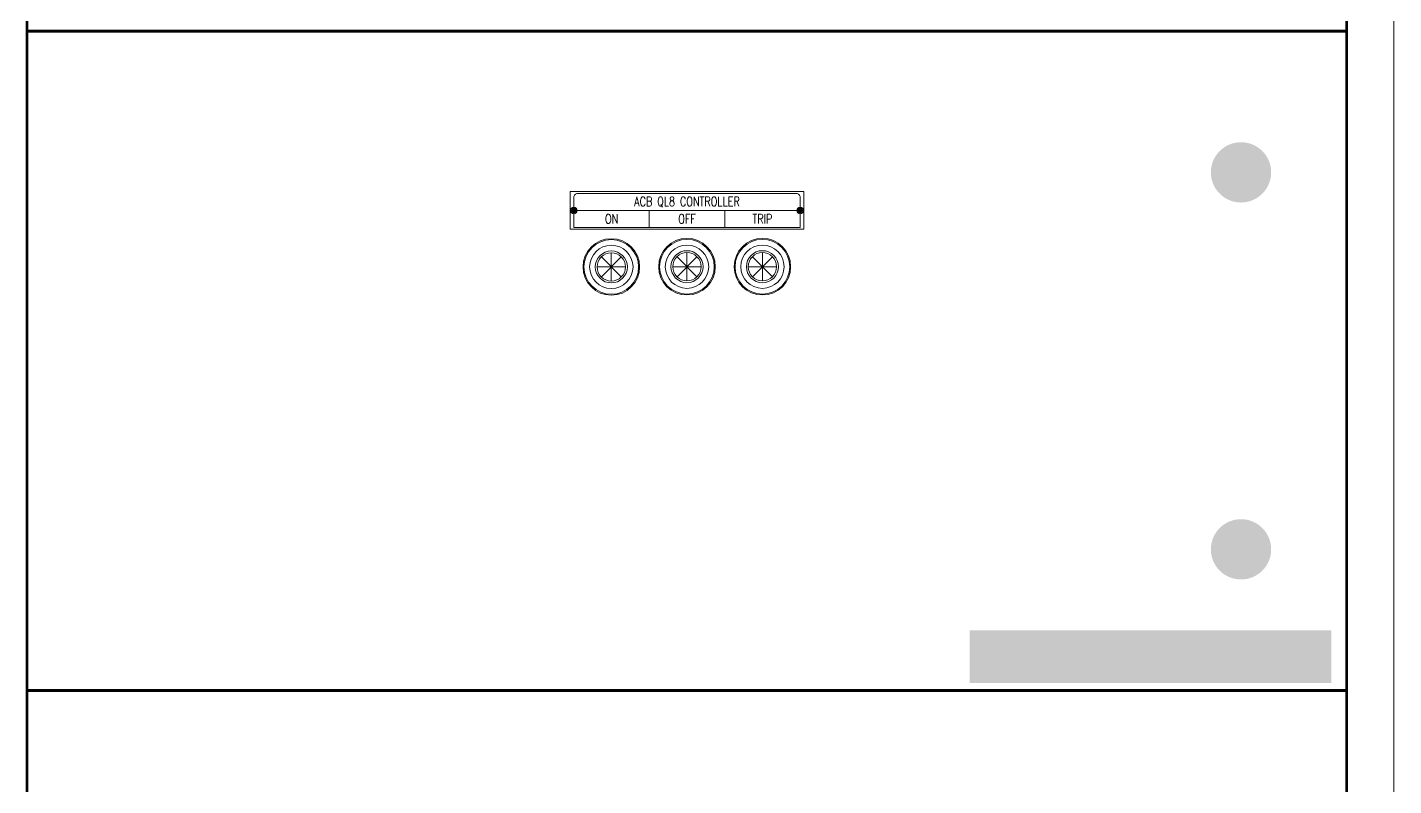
# Model space of a CAD drawing. Header units: millimetres. Extents: x -116965 to 323937, y 291661 to 566926.
# Drawn here: x -41632 to -40907, y 328689 to 329092 of the extents above; entities that cross this region are included whole.
import ezdxf

# ---------------------------------------------------------------- set-up
doc = ezdxf.new("R2010")
doc.units = ezdxf.units.MM
doc.layers.get('0').update_dxf_attribs({"lineweight": 18})
doc.layers.add('C00-00-00', color=7, linetype='Continuous')
doc.layers.add('hw_Punch', color=3, linetype='Continuous', lineweight=9)
doc.styles.add('hw_Block', font='complex.shx', dxfattribs={"width": 0.75})

# ---------------------------------------------------------------- blocks, each defined once
blk = doc.blocks.new('*U1759')
at = {"color": 1}
for p, q in [((0, -7.5), (0, 7.5)), ((-7.5, 0), (7.5, 0)), ((5.3, 5.3), (-5.3, -5.3)), ((-5.3, 5.3), (5.3, -5.3))]:
    blk.add_line(p, q, dxfattribs=at)
for radius in [15, 14.5]:
    blk.add_circle((0, 0), radius)
for radius in [8.5, 7.5]:
    blk.add_circle((0, 0), radius, dxfattribs=at)
at = {"layer": 'hw_Punch'}
blk.add_circle((0, 0), 11.5, dxfattribs=at)
blk = doc.blocks.new('*U1760')
at = {"color": 2}
for p, q in [((0, -7.5), (0, 7.5)), ((5.3, 5.3), (-5.3, -5.3)), ((-5.3, 5.3), (5.3, -5.3)), ((-7.5, 0), (7.5, 0))]:
    blk.add_line(p, q, dxfattribs=at)
for radius in [15, 14.5]:
    blk.add_circle((0, 0), radius)
for radius in [8.5, 7.5]:
    blk.add_circle((0, 0), radius, dxfattribs=at)
at = {"layer": 'hw_Punch'}
blk.add_circle((0, 0), 11.5, dxfattribs=at)
blk = doc.blocks.new('*U1767')
at = {"color": 3}
for p, q in [((0, -7.5), (0, 7.5)), ((5.3, 5.3), (-5.3, -5.3)), ((-5.3, 5.3), (5.3, -5.3)), ((-7.5, 0), (7.5, 0))]:
    blk.add_line(p, q, dxfattribs=at)
for radius in [15, 14.5]:
    blk.add_circle((0, 0), radius)
for radius in [8.5, 7.5]:
    blk.add_circle((0, 0), radius, dxfattribs=at)
at = {"layer": 'hw_Punch'}
blk.add_circle((0, 0), 11.5, dxfattribs=at)

msp = doc.modelspace()

# ---------------------------------------------------------------- hatches: boundary and pattern name
h = msp.add_hatch(color=0)
h.dxf.hatch_style = 1
h.paths.add_polyline_path([(-41342.260449, 328995.865617, 0.4142135624), (-41343.523538, 328994.602528, 0.4142135624), (-41342.260449, 328993.339439)])
h.paths.add_polyline_path([(-41342.260449, 328995.865617), (-41342.260449, 328994.602528), (-41340.99736, 328994.602528, 0.4142135624)])
h.paths.add_polyline_path([(-41340.99736, 328994.602528), (-41342.260449, 328994.602528), (-41342.260449, 328993.339439, 0.4142135624)])
h = msp.add_hatch(color=0)
h.dxf.hatch_style = 1
h.paths.add_polyline_path([(-41222.260449, 328995.865617, 0.4142135624), (-41223.523538, 328994.602528, 0.4142135624), (-41222.260449, 328993.339439)])
h.paths.add_polyline_path([(-41222.260449, 328995.865617), (-41222.260449, 328994.602528), (-41220.99736, 328994.602528, 0.4142135624)])
h.paths.add_polyline_path([(-41220.99736, 328994.602528), (-41222.260449, 328994.602528), (-41222.260449, 328993.339439, 0.4142135624)])
at = {"layer": 'C00-00-00'}
h = msp.add_hatch(color=256, dxfattribs=at)
edge = h.paths.add_edge_path()
edge.add_arc((-40988.329406, 329014.783058), 15.997765, 0, 360)
h = msp.add_hatch(color=256, dxfattribs=at)
edge = h.paths.add_edge_path()
edge.add_arc((-40988.329406, 328814.783058), 15.997765, 0, 360)
h = msp.add_hatch(color=256, dxfattribs=at)
h.dxf.hatch_style = 2
h.paths.add_polyline_path([(-41132.309306, 328771.816977), (-40940.336106, 328771.816977), (-40940.336106, 328743.820886), (-41132.309306, 328743.820886)])

# ---------------------------------------------------------------- linework, layer by layer
for p, q in [((-41322.260449, 328964.602528), (-41322.260449, 328964.602528)), ((-41322.260449, 328964.602528), (-41322.260449, 328964.602528)), ((-41282.260449, 328964.602528), (-41282.260449, 328964.602528)), ((-41282.260449, 328964.602528), (-41282.260449, 328964.602528)), ((-41242.260449, 328964.602528), (-41242.260449, 328964.602528)), ((-41242.260449, 328964.602528), (-41242.260449, 328964.602528))]:
    msp.add_line(p, q)
for points in [[(-40932.337221, 328239.556236), (-40907.337221, 328239.556236), (-40907.337221, 330439.556236), (-40932.337221, 330439.556236)], [(-41344.260449, 329004.602528), (-41220.260449, 329004.602528), (-41220.260449, 328984.602528), (-41344.260449, 328984.602528)], [(-41342.260449, 328994.602528), (-41302.260449, 328994.602528), (-41302.260449, 328985.602528), (-41342.260449, 328985.602528)], [(-41302.260449, 328994.602528), (-41262.260449, 328994.602528), (-41262.260449, 328985.602528), (-41302.260449, 328985.602528)], [(-41262.260449, 328994.602528), (-41222.260449, 328994.602528), (-41222.260449, 328985.602528), (-41262.260449, 328985.602528)]]:
    msp.add_lwpolyline(points, close=True)
msp.add_lwpolyline([(-41340.260449, 329003.602528), (-41224.260449, 329003.602528, -0.4142135624), (-41222.260449, 329001.602528), (-41222.260449, 328985.602528), (-41342.260449, 328985.602528), (-41342.260449, 329001.602528, -0.4142135624)], format="xyb", close=True)
for centre, radius in [((-41342.260449, 328994.602528), 1.75), ((-41342.260449, 328994.602528), 1.263089), ((-41222.260449, 328994.602528), 1.75), ((-41222.260449, 328994.602528), 1.263089)]:
    msp.add_circle(centre, radius)
at = {"layer": 'C00-00-00', "lineweight": 211}
msp.add_lwpolyline([(-41632.239512, 330439.556236), (-40932.337221, 330439.556236), (-40932.337221, 328239.863317), (-41632.239512, 328239.863317)], close=True, dxfattribs=at)
at = {"layer": 'C00-00-00', "lineweight": 100}
for points in [[(-41632.239512, 329689.660924), (-40932.337221, 329689.660924), (-40932.337221, 329089.744674), (-41632.239512, 329089.744674)], [(-41632.239512, 329089.744674), (-40932.337221, 329089.744674), (-40932.337221, 328339.849361), (-41632.239512, 328339.849361)], [(-41632.239512, 329089.744674), (-40932.337221, 329089.744674), (-40932.337221, 328739.821442), (-41632.239512, 328739.821442)], [(-41632.239512, 329089.744674), (-40932.337221, 329089.744674), (-40932.337221, 328739.821442), (-41632.239512, 328739.821442)], [(-41632.239512, 328739.821442), (-40932.337221, 328739.821442), (-40932.337221, 328339.849361), (-41632.239512, 328339.849361)]]:
    msp.add_lwpolyline(points, close=True, dxfattribs=at)

# ---------------------------------------------------------------- block references
for name, p in [('*U1767', (-41322.402595, 328964.602528)), ('*U1759', (-41282.260449, 328964.744674)), ('*U1760', (-41242.260449, 328964.744674))]:
    msp.add_blockref(name, p)

# ---------------------------------------------------------------- texts
at = {"char_height": 5, "attachment_point": 5, "style": 'hw_Block'}
for s, width, insert in [('ACB QL8 CONTROLLER', 114.69911192, (-41282.260449, 328999.102528)), ('ON', 61.04856746, (-41322.260449, 328990.102528)), ('OFF', 61.04856746, (-41282.260449, 328990.102528)), ('TRIP', 61.04856746, (-41242.260449, 328990.102528))]:
    msp.add_mtext_dynamic_manual_height_columns(s, width=width, gutter_width=12.5, heights=[0], dxfattribs=dict(at, insert=insert))

doc.saveas('drawing.dxf')
